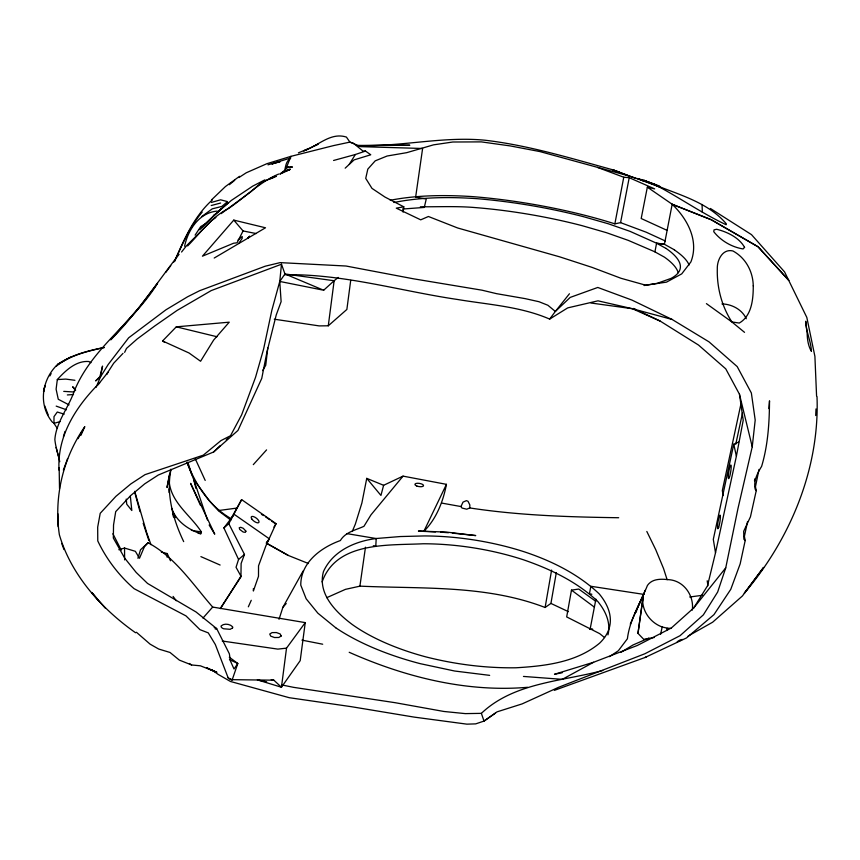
<?xml version="1.0" encoding="UTF-8"?>
<svg xmlns="http://www.w3.org/2000/svg" width="860" height="860" viewBox="0 0 860 860"><rect width="100%" height="100%" fill="white"/><g stroke="black" fill="none" stroke-linecap="round" stroke-linejoin="round"><path stroke-width="1.29" d="M253.377 588.541L253.377 591.013L258.495 576.329L258.537 565.837L265.815 546.025L276.028 523.643L241.628 499.617L231.05 518.558L223.89 527.933L238.553 559.462L236.038 567.278L240.95 576.178L220.472 608.643M80.926 435.321L84.807 426.635C63.016 457.961 53.728 497.069 59.372 534.78C71.23 575.2 101.641 608.848 135.557 632.745M57.233 428.258L53.954 423.356L53.997 416.627L57.287 412.026L64.199 414.144M57.856 513.785L58.136 526.621M240.95 576.178L241.123 563.515L244.466 554.42L228.814 523.718L241.628 499.617M167.162 557.259L167.259 553.571L161.325 552.055M817 396.535C819.784 468.539 790.415 538.898 744.298 593.239L763.583 567.417L742.438 595.948L712.65 622.199L688.107 636.077M469.743 507.938L469.861 505.003L468.034 501.305L466.421 500.638L463.013 502.122L460.981 506.551L462.024 508.056L466.743 509.206L469.743 507.938C519.01 515.473 568.933 517.021 618.684 517.731M815.699 415.531L816 408.941M816.57 395.869L814.904 356.373L806.809 317.394L784.589 271.932L751.511 234.651L710.382 208.475M807.142 331.852C807.142 338.388 807.991 345.752 811.421 351.342C811.001 341.001 805.928 331.627 805.745 321.242L806.874 331.487M768.883 408.608L769.517 400.835C769.367 422.883 767.991 445.082 761.627 466.367C757.445 473.172 753.306 480.933 755.166 489.157L756.241 490.662L750.457 516.785L743.685 531.276L743.889 539.209L745.179 540.585L740.159 563.902L730.774 589.326L713.972 614.631L686.495 637.948L644.957 657.524L554.378 690.354M692.311 610.105C694.278 595.432 683.549 580.231 668.177 579.64C660.803 578.887 652.224 578.587 647.451 585.423C640.324 603.021 629.692 619.608 627.402 638.754L618.329 650.773L609.471 656.642M229.287 657.201L237.811 663.49L234.027 669.005L230.458 661.061L229.362 653.804L216.666 628.606L196.058 611.987L147.554 583.446L136.192 572.459L124.797 558.28L113.337 538.048L113.541 524.998L115.702 511.646L130.666 495.586L144.716 483.847L158.294 475.021L213.624 451.984L237.962 430.452L261.762 378.4L266.966 351.901L276.221 314.996L281.123 301.623L279.758 281.446L281.478 264.235L211.227 290.583L177.171 310.374L154.972 325.822L137.116 339.034L126.495 348.429L124.625 352.342M211.603 669.607L218.021 674.304L230.426 681.464L289.218 697.696L351.31 706.683L414.165 717.111L466.915 724.152L475.709 723.873L484.019 721.078L497.026 711.865L522.127 703.899L558.839 687.194L644.839 653.772L680.056 635.691L703.362 614.868L717.67 592.003L725.732 567.88L737.987 508.443L752.242 446.781L755.198 420.067L751.361 392.998L737.203 366.596L709.005 341.85L672.111 319.458L631.939 300.086L597.775 287.455L570.212 297.41L555.345 311.449L549.669 319.092C520.526 306.461 488.458 304.655 457.466 299.473C399.975 290.992 343.194 273.716 284.757 274.716M267.782 347.988L265.74 365.285L262.59 370.628M322.113 581.93C336.378 541.338 388.269 545.509 423.098 543.767A146.103 62.726 9.1 0 1 523.353 559.753C550.282 568.997 576.823 581.683 597.7 601.376A153.263 65.822 9.5 0 1 607.955 634.884M90.977 362.673L88.849 361.522C75.949 360.501 65.435 370.735 57.319 379.572L56.104 389.193L58.276 399.287L69.047 404.877M137.923 558.28L140.524 549.766L148.038 542.778C175.246 557.151 192.887 584.488 212.667 607.063L305.246 622.618L286.52 648.15L281.446 687.237L257.366 679.862M274.286 319.2L319.135 325.897L328.284 325.789L334.142 280.736L338.249 277.425M350.708 280.381L346.87 309.45L328.284 325.789M305.246 622.618L300.204 660.63L281.446 687.237L273.856 680.185L271.233 679.712M654.309 637.496L643.742 639.346L637.98 633.358L643.43 594.701L645.064 590.412M403.06 212.108L403.802 206.819L385 197.08L371.982 188.383L365.726 178.375L367.811 169.13L375.207 160.852L387.108 156.015L406.737 152.661L433.537 144.846L452.822 142.007L481.342 141.889L510.292 145.931L539.897 151.575L629.434 176.096L654.761 184.577C678.787 197.037 701.653 213.226 726.13 224.729L726.356 223.858C705.866 199.756 672.025 193.145 644.162 180.396L639.066 178.945M637.98 633.358L643.43 594.701L630.272 624.134M326.736 597.678L345.44 589.358L359.899 586.165L365.478 547.207M666.855 630.487L667.188 628.187L670.961 628.348M452.36 533.135L475.741 535.576L446.824 532.125L418.422 531.029L423.819 531.394C436.375 518.86 443.158 501.531 446.437 484.341L403.05 476.128L370.983 514.85L363.952 526.309C355.535 530.222 345.494 531.921 340.334 540.564C320.963 547.53 300.645 562.526 300.774 585.133L306.149 598.775L317.867 613.18L335.69 627.736M171 469.442C165.926 493.984 173.086 519.483 183.685 541.628M359.899 586.133C421.97 589.003 485.868 584.692 545.111 607.493L551.615 570.062M562.15 672.767L554.496 674.261L593.604 662.254L637.292 645.495L671.262 628.058L693.719 607.955L707.468 585.886L715.509 552.808L736.386 456.187L743.212 420.303L739.46 394.245L725.754 368.843L698.513 345.053L660.2 321.092L638.421 310.739M545.111 607.493L550.927 603.419L556.334 572.545M595.819 601.355L578.759 589.057L571.47 590.132L566.675 616.921L599.646 633.616L604.548 637.539M169.366 474.72L167.012 487.523L170.796 469.27M758.993 469.452L755.456 486.749L756.241 490.662M390.279 200.262C417.315 195.037 445.039 194.844 472.462 196.607A166.754 39.302 9.7 0 1 614.868 223.858L623.758 177.235L597.507 167.399M614.857 223.858L620.576 222.643L629.208 177.687L623.758 177.235M678.196 272.663A164.744 39.485 9.2 0 0 664.35 257.097L654.922 251.873L656.578 243.208L630.004 231.34L608.246 223.761L583.875 216.795A157.401 37.066 9.7 0 0 476.633 198.649C448.92 196.779 421.067 197.058 393.848 202.519M184.599 246.25C188.007 229.867 199.144 212.635 217.247 211.087M590.078 629.37L592.755 629.284L590.067 629.402L595.916 599.13M667.124 230.383L641.195 218.515L647.343 187.147L672.176 204.239L664.436 244.294L674.584 249.927M96.159 387.279L100.373 377.088L102.555 366.081L99.889 376.68L95.632 380.905L100.373 377.088L108.166 364.522L128.645 337.829L166.012 309.761L187.588 296.786L199.638 290.702L265.267 266.192L280.102 262.623L346.021 266.019L413.413 278.79L482.03 290.196L496.467 293.647L525.116 298.624L538.962 301.709L547.895 305.268L555.345 311.449L569.438 293.765M403.05 476.128L383.614 485.298L366.747 478.364L361.888 503.003L355.331 524.159L352.245 531.469M660.598 634.368L662.178 626.962C650.805 622.962 642.216 611.567 642.71 599.345M740.922 404.006L722.314 490.651L723.238 495.532M738.654 442.062L733.763 444.233L713.305 539.349L715.509 552.808M735.762 444.265L742.524 412.875M747.555 521.515L744.405 536.414L745.179 540.585M99.685 382.84C76.325 406.124 56.921 435.784 59.06 470.097L59.157 467.657L59.523 488.673M383.614 485.298L380.948 495.435L366.747 478.364M281.478 264.235L284.972 273.964L279.758 281.446L271.846 310.277L263.611 349.031L255.527 377.336L241.628 414.885L230.523 435.719L220.934 440.621L203.282 455.176L145.028 474.645L130.742 483.987L115.885 496.349L100.212 513.312L97.685 527.126L97.771 540.918C106.403 559.161 118.863 575.426 134.085 588.681L185.986 615.889L199.961 629.66L208.281 632.885L215.322 644.516L228.373 678.422L232.404 679.669L273.856 680.185M65.005 431.451L63.425 436.633M279.016 619.318L282.875 607.353L303.118 570.965M677.239 641.7L680.185 639.915M280.231 174.064L283.219 171.441L284.875 171.409L290.927 156.348L333.605 145.587L349.891 142.115L353.471 143.254L362.877 150.995L365.511 151.08L370.767 154.778L354.116 159.885L345.172 168.173M63.35 470.097L67.628 458.563M198.198 533.318L200.788 533.748L201.444 531.996C189.952 514.183 168.592 501.208 169.054 477.483M175.365 259.397C184.728 237.93 194.65 215.709 212.441 199.832M174.516 261.483C182.363 244.391 189.92 226.524 202.186 212.108M643.43 594.701L635.26 613.019L636.69 610.75M248.336 606.816L251.26 600.301M446.437 484.341L423.819 531.394L435.483 531.91M233.769 220.106L243.068 230.953L237.037 242.789L233.576 243.24L202.433 256.183L233.769 220.106L265.493 227.782L214.204 258.043M49.901 375.906L51.116 373.595M82.979 430.086L78.013 438.675M273.931 527.094L276.028 523.643M349.321 164.249L355.341 154.51L365.511 151.08M241.047 576.727L220.482 608.16M195.112 235.124L200.778 226.535L206.443 223.213M165.754 272.405L170.753 265.643M266.976 541.994L269.384 538.854L234.232 514.377L231.039 518.591C210.001 506.755 195.639 484.922 187.254 462.734M266.966 542.026L269.373 538.898M56.169 366.317C69.38 355.384 87.666 351.192 104.178 347.537M181.557 252.023L186.534 245.734L211.614 220.558L215.86 217.483M693.719 607.955L725.732 567.88M97.932 384.861L108.059 372.208L106.489 374.433L113.681 363.232L123.012 353.352M214.269 215.15L221.912 208.346L199.294 229.663L214.269 215.15L213.355 215.881L231.34 200.423L252.765 186.104L264.923 179.837M179.063 254.334C156.606 283.069 136.675 313.911 110.714 339.829L139.944 306.472L157.541 283.316C133.171 323.07 89.644 349.353 73.186 393.966C67.37 409.134 56.018 423.023 54.857 439.578C55.62 447.135 58.104 454.316 59.748 461.691M238.811 243.262L242.187 238.381L242.219 236.5L238.016 240.048M173.58 262.182L175.332 260.15M187.63 245.949C200.638 232.727 211.689 216.849 228.717 208.378C245.487 196.951 259.731 182.041 278.661 174.053M282.875 607.353L286.208 603.537M202.971 618.082L212.667 607.063M253.302 464.637L266.568 449.898M148.038 542.778L144.383 546.809L139.481 558.28L135.364 551.324L124.549 548.046L118.82 549.733M201.939 216.398L212.269 208.84L221.826 206.443L227.524 201.627L220.611 199.81L211.399 202.423M211.495 199.896L225.438 186.545L239.553 176.322M57.727 364.35C41.785 379.249 37.808 405.006 52.653 422.486M289.874 158.928C285.692 161.798 285.703 166.775 284.51 171.108L279.941 173.935M162.572 340.969L189.06 353.008L200.573 361.254L213.624 340.098L229.233 322.177L176.289 326.843L162.572 340.969L164.787 342.452M213.624 451.984L220.397 445.48M226.201 439.901L228.136 438.041M217.666 211.915L228.351 202.724M323.661 290.239L334.142 280.736L284.972 273.964L323.661 290.239L279.758 281.446M223.89 527.933L228.814 523.718M238.553 559.462L244.466 554.42M229.383 184.685L232.211 182.299M232.705 181.954L234.694 180.299M281.973 684.958L293.454 687.323L395.202 702.706L443.857 711.467L465.292 713.617L481.363 713.359C513.936 682.464 561.612 681.571 602.774 670.488M221.171 213.624L251.012 191.662L262.106 181.89L274.082 177.353M495.51 713.069L484.019 721.078L481.363 713.359M238.897 177.558L246.261 172.774L266.804 163.733L290.927 156.348M219.268 210.689L220.225 210.098M549.669 319.092L567.697 307.891L598.012 300.828L632.422 308.729L672.111 319.458M621.038 652.267L632.938 645.021L648.849 638.088M70.423 357.212L57.491 364.543C71.262 354.933 88.043 350.708 104.296 347.451M679.916 640.7L682.259 639.378M314.179 145.996L318.092 144.2L303.666 150.919C317.834 146.189 330.38 131.903 346.429 137.084L349.891 142.115L360.759 146.651L422.604 148.49L415.649 197.069L426.259 198.982L424.292 207.432L402.577 209.034M593.604 662.254L562.289 679.346L523.461 676.433M281.349 173.537L290.282 169.291L283.219 171.441M644.957 657.524L646.419 656.836M298.409 152.844L308.127 148.823M284.81 171.538L290.282 169.291L284.875 171.409M215.258 629.101L216.666 628.606L214.204 627.553M659.534 185.986L640.915 179.686M270.233 178.719L272.491 178.009M270.233 178.343L276.103 176.504M267.965 164.83L290.734 158.025M53.954 423.356L60.071 421.604M333.583 160.476L355.341 154.51M211.237 205.529L220.622 203.025M403.802 206.819L396.288 208.152L420.712 219.837L428.43 216.494L457.606 227.964L559.57 256.807L592.099 267.396L621.006 278.285L645.753 285.208L666.5 282.134L681.733 273.867L690.892 261.924C699.201 240.682 687.441 218.913 672.165 204.272L711.188 219.666L758.068 246.755L788.835 280.446L758.058 246.798L711.241 219.773L672.165 204.272M644.108 285.509L657.169 283.338L670.983 278.425A165.034 38.764 9.2 0 0 666.027 248.422M272.555 176.838L276.092 176.311M218.462 510.55L236.285 508.163M689.698 597.001L702.706 595.26M286.52 648.15L277.834 649.117L222.256 641.022M67.338 394.933L73.519 394.546M57.319 379.572L65.79 379.099L74.927 380.292M527.61 687.29C466.421 692.547 404.877 676.992 349.203 652.288M357.276 145.501C400.072 147.125 442.298 136.052 485.104 140.234C528.653 145.329 570.75 158.251 612.89 169.839L635.766 178.375M642.914 180.869L644.162 180.396L655.03 184.492M358.373 145.469L409.822 145.243L357.233 145.673M440.675 532.146L448.458 532.727M63.747 391.375L73.809 391.988M721.938 303.924C731.817 304.128 742.083 309.514 746.276 318.738M136.417 632.261L150.145 644.183L158.702 649.042L170.011 652.461L179.342 660.104L191.597 664.974L200.38 665.812L216.924 672.284L206.583 667.768M489.652 675.358L454.671 671.026L420.228 663.662A168.28 71.477 9.6 0 1 335.69 627.736M656.578 243.208L664.447 244.251L656.567 243.251L666.038 248.422M591.003 303.01L632.422 308.729L660.2 321.092M373.315 545.724L375.788 546.132L376.207 538.51L400.287 536.543L424.249 535.941A146.361 62.178 9.1 0 1 524.664 551.937C551.819 560.989 578.221 574.029 599.162 593.83A153.521 65.285 9.5 0 1 599.592 643.172C576.415 662.49 545.036 666.048 516 667.779C485.577 668.22 455.295 664.35 425.829 656.879A145.19 61.877 9.6 0 1 352.019 624.338C335.862 612.18 317.308 593.765 323.467 571.567C332.659 551.077 355.019 541.177 376.207 538.543L346.741 533.598M420.357 206.787C438.439 206.894 456.94 206.002 475.182 207.572A157.1 37.797 9.7 0 1 582.231 225.707L606.547 232.727L628.251 240.37L654.922 251.829M644.054 594.421L590.863 586.273L589.422 593.776L591.841 594.249M191.361 530.308L201.444 531.996M441.717 503.089L460.981 506.551M301.935 640.13L322.693 644.215M243.068 230.953L256.226 233.565M259.01 680.249L266.664 681.819M647.343 187.147L654.686 188.899L629.208 177.687M176.289 326.843L216.978 336.744M662.178 626.962L667.188 628.187M629.434 176.096L618.716 171.978M66.478 409.79L56.19 406.113M619.522 172.29L612.89 169.839L618.867 172.075M620.576 222.643L646.15 232.178L665.339 240.983M644.162 180.396L656.61 185.136M636.862 178.418L660.91 187.534M288.197 555.377L266.17 543.047L288.197 555.409L308.471 563.537M200.788 533.748C188.319 529.663 176.106 521.203 171.731 508.335M200.896 556.624L220.117 565.041M229.459 659.62L237.811 663.49L231.996 680.421L227.739 677.325M206.604 667.822L215.989 672.219M550.927 603.419L568.374 611.654M633.583 308.439L636.002 309.589M261.429 514.334L263.525 515.559M189.404 663.49L191.597 664.974M265.589 516.881L269.664 519.719M271.695 521.138L275.77 523.987M706.415 303.634L731.882 321.952L744.534 332.347M571.47 590.132L594.367 607.117M230.802 520.096L218.623 510.904L209.335 500.789L193.65 479.353L186.964 462.379M75.54 389.344L72.627 386.742L75.605 390.623M98.384 600.635L91.794 592.465L105.156 608.02M173.086 596.421L176.225 600.721M209.141 524.998L214.753 534.178L190.597 483.341L200.391 505.185M112.886 533.727L121.26 550.142M172.376 511.012L175.709 517.612M646.827 531.469L655.75 549.712L663.565 568.589L667.134 579.726M195.306 458.875L205.196 480.428M167.259 553.571L170.474 560.763M44.645 405.716L48.139 414.821M61.716 543.434L63.984 549.572M150.962 544.681L146.576 532.308L134.719 491.329M207.421 519.924L193.65 479.353L195.919 488.394M143.179 523.256L148.845 540.499M187.813 462.207L191.92 474.87M134.73 492.296L140.008 511.646M56.104 447.447L58.469 456.219M172.559 513.334L173.483 516.978M739.46 394.245L752.242 446.781M736.386 456.187L733.763 444.233M707.21 580.769L707.93 585.725M126.216 499.09L126.743 504.196L131.816 510.507L130.344 496.188M702.061 204.465L702.341 212.248M169.001 488.824L169.065 492.533M124.549 548.046L124.614 559.903M754.919 478.73A14.244 2.139 -80.7 0 1 754.478 480.847M674.337 249.916A166.743 39.517 9.4 0 1 689.096 264.977M753.253 285.853C753.306 298.936 751.855 315.835 739.267 323.048L731.882 321.952C721.744 306.353 716.81 287.433 717.304 268.868C716.971 260.225 722.55 248.411 732.892 250.959C745.641 257.828 753.005 271.459 753.253 285.853M245.906 531.179L245.358 532.34L243.176 532.028L239.703 529.427L239.241 527.739L240.736 527.298L243.294 528.33L245.906 531.179M43.828 389.978L43.527 391.805L45.032 385.774L43.828 389.978M280.166 161.594L272.158 163.884L280.166 161.594M744.556 247.347L743.094 248.948C731.763 247.132 720.83 240.725 713.757 231.695L714.037 229.856L716.627 229.265C727.184 231.824 739.245 237.661 744.556 247.347M281.177 636.002L278.844 637.475L274.512 637.529L270.707 636.131L269.739 634.057L272.061 632.616L276.404 632.551L280.166 633.949L281.177 636.002M249.594 236.317L247.83 238.274L249.594 236.317M232.63 627.843L230.179 629.316L223.707 628.789A5.751 2.612 5.7 0 1 221.171 625.897C224.191 623.134 229.9 623.898 232.619 626.8L232.63 627.843M288.208 167.055L286.047 167.893L292.464 167.001L288.208 167.055M718.68 527.298A6.848 0.924 -80.9 0 0 720.293 515.688A6.848 0.924 -80.9 0 0 717.874 522.837A6.848 0.924 -80.9 0 0 718.68 527.298M729.484 477.149A6.912 0.946 -80.7 0 0 731.107 465.486A6.912 0.946 -80.7 0 0 728.613 472.957A6.912 0.946 -80.7 0 0 729.484 477.149M416.756 485.986A4.354 1.612 9.1 0 0 423.529 485.728A4.354 1.612 9.1 0 0 417.433 483.266A4.354 1.612 9.1 0 0 416.756 485.986M251.808 518.999A4.708 1.924 36.9 0 0 258.623 522.687A4.708 1.924 36.9 0 0 254.915 517.215A4.708 1.924 36.9 0 0 251.808 518.999"/></g></svg>
